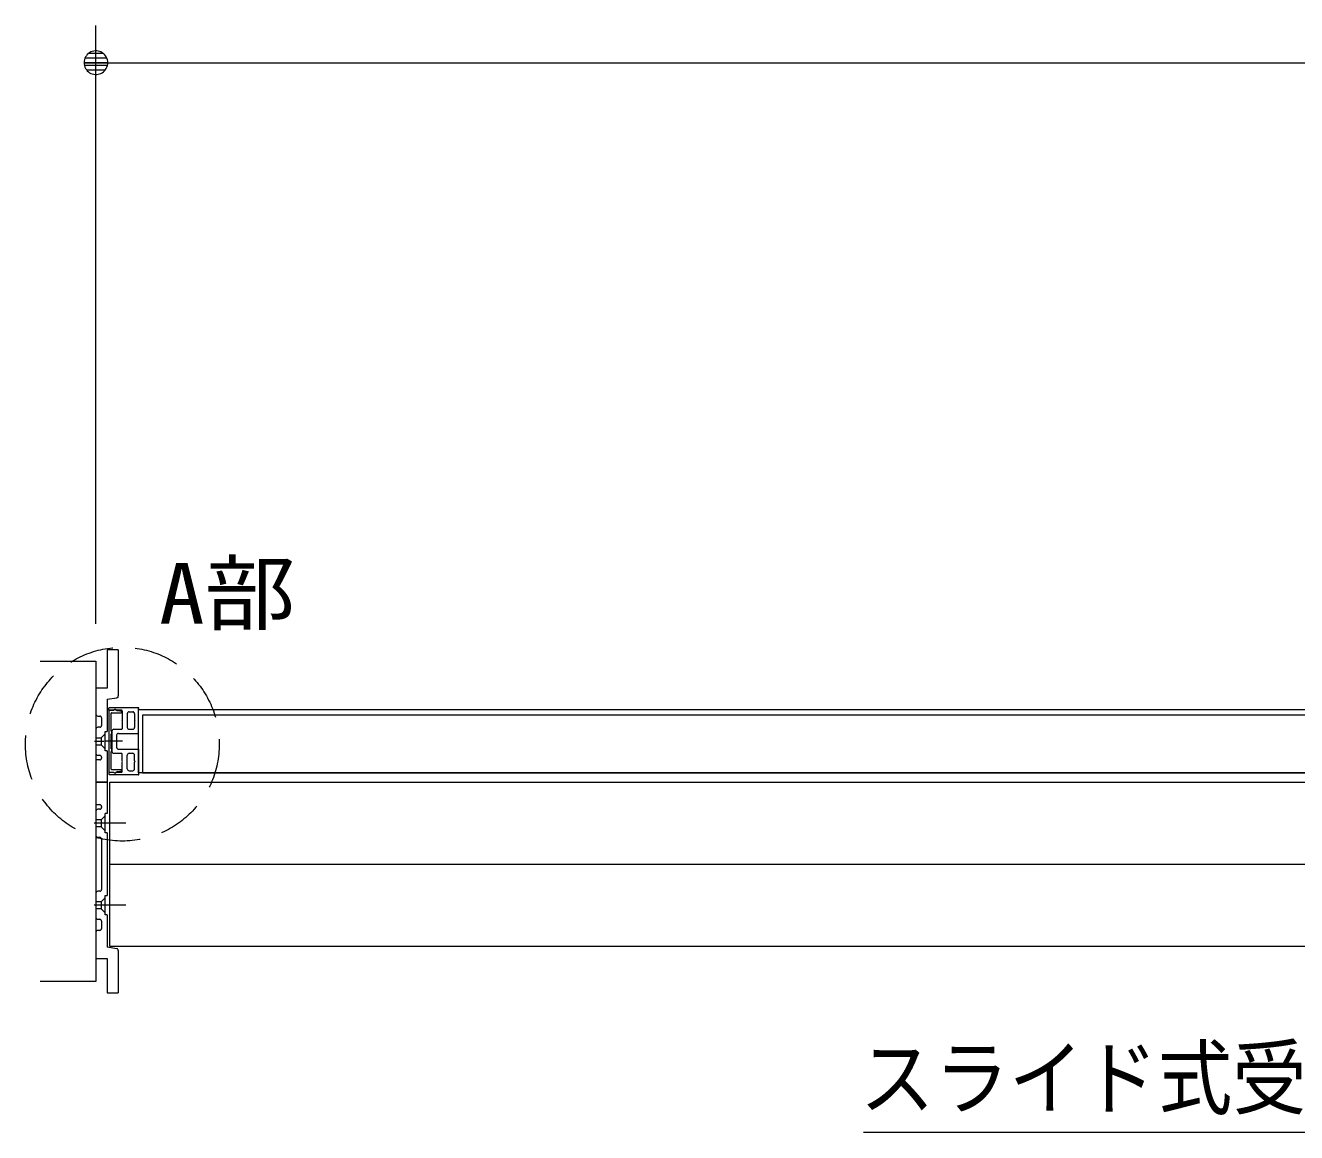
# Model space of a CAD drawing. Units: millimetres, scale not verified. Extents: x -6062 to 6062, y -3045 to 3045.
# Drawn here: x -4832 to -4150, y 1156 to 1750 of the extents above; entities that cross this region are included whole.
import ezdxf
from ezdxf.enums import TextEntityAlignment as Align

# ---------------------------------------------------------------- set-up
doc = ezdxf.new("R2010")
doc.units = ezdxf.units.MM
doc.header["$LTSCALE"] = 20
for name, pattern in [('CHAIN1', [8, 5, -1, 1, -1]), ('DASHED1', [1.8, 1.2, -0.6]), ('DOUBLE_CHAIN1', [8.8, 5, -1, 0.6, -0.6, 0.6, -1])]:
    doc.linetypes.add(name, pattern=pattern)
for name, color, linetype, lineweight in [('0-0_2寸法-1', 7, 'Continuous', 9), ('0-1_0', 7, 'Continuous', 9), ('0-3_2寸法-3', 7, 'Continuous', 9), ('0-5_3一般', 7, 'Continuous', 9)]:
    doc.layers.add(name, color=color, linetype=linetype, lineweight=lineweight)
doc.styles.add('ＭＳ ゴシック', font='')
doc.styles.get('ＭＳ ゴシック').set_extended_font_data('MS Gothic')

# ---------------------------------------------------------------- blocks, each defined once
blk = doc.blocks.new('_Dot')
at = {"layer": '0-1_0'}
for p, q in [((-10, 0), (-20, 0)), ((9.78, 2), (-9.78, 2)), ((7.99, 6), (-7.99, 6)), ((9.16, -3.98), (-9.16, -3.98)), ((6, -7.98), (-6, -7.98))]:
    blk.add_line(p, q, dxfattribs=at)
for points in [[(10, 0), (9.92, 1.25), (9.69, 2.49), (9.3, 3.68), (8.76, 4.82), (8.09, 5.88), (7.29, 6.85), (6.37, 7.71), (5.36, 8.44), (4.26, 9.05), (3.09, 9.51), (1.87, 9.82), (0.63, 9.98), (-0.63, 9.98), (-1.87, 9.82), (-3.09, 9.51), (-4.26, 9.05), (-5.36, 8.44), (-6.37, 7.71), (-7.29, 6.85), (-8.09, 5.88), (-8.76, 4.82), (-9.3, 3.68), (-9.69, 2.49), (-9.92, 1.25), (-10, 0), (0, 0)], [(-10, 0), (-9.92, -1.25), (-9.69, -2.49), (-9.3, -3.68), (-8.76, -4.82), (-8.09, -5.88), (-7.29, -6.85), (-6.37, -7.71), (-5.36, -8.44), (-4.26, -9.05), (-3.09, -9.51), (-1.87, -9.82), (-0.63, -9.98), (0.63, -9.98), (1.87, -9.82), (3.09, -9.51), (4.26, -9.05), (5.36, -8.44), (6.37, -7.71), (7.29, -6.85), (8.09, -5.88), (8.76, -4.82), (9.3, -3.68), (9.69, -2.49), (9.92, -1.25), (10, 0), (0, 0)]]:
    blk.add_lwpolyline(points, close=True, dxfattribs=at)
blk = doc.blocks.new('グループ-4')
at = {"layer": '0-5_3一般'}
for p, q in [((-60000, 27646.9), (-60000, 26986.9)), ((-59950, 27646.9), (-60000, 27646.9)), ((-59684, 27676.9), (-59994, 27676.9)), ((-59976, 27426.9), (-59976, 27616.9)), ((-59970, 27622.9), (-59868, 27622.9)), ((-59913.1, 27642.9), (-59935, 27655.5)), ((-59866, 27650.9), (-59923.4, 27650.9)), ((-59904, 27642.9), (-59913.1, 27642.9)), ((-59866.8, 27635.8), (-59900.1, 27642.5)), ((-59862, 27628.9), (-59862, 27630)), ((-59860, 27644.9), (-59860, 27539.9)), ((-59804, 27612.9), (-59804, 27465.9)), ((-59784, 27632.9), (-59746, 27632.9)), ((-59726, 27612.9), (-59726, 27539.9)), ((-59682, 27400.9), (-59682, 27668.9)), ((-59682, 27656.9), (-36318, 27656.9)), ((-59682, 26976.9), (-59682, 27656.9)), ((-59680, 27672.3), (-59680, 27672.9)), ((-59640, 27596.9), (-59640, 26976.9)), ((-36340, 27596.9), (-59640, 27596.9)), ((-59970, 27426.9), (-59976, 27426.9)), ((-59970, 27396.9), (-59970, 27426.9)), ((-59968, 27425.9), (-59968, 27207.9)), ((-59948, 27445.9), (-59866, 27445.9)), ((-59854, 27533.9), (-59860, 27539.9)), ((-59860, 27527.9), (-59854, 27533.9)), ((-59860, 27527.9), (-59860, 27451.9)), ((-59784, 27445.9), (-59746, 27445.9)), ((-59720, 27533.9), (-59726, 27539.9)), ((-59726, 27527.9), (-59720, 27533.9)), ((-59726, 27527.9), (-59726, 27465.9)), ((-59920.4, 27316.9), (-60040.4, 27316.9)), ((-59854, 27316.9), (-60009.5, 27316.9)), ((-59976, 27236.9), (-59976, 27396.9)), ((-59976, 27396.9), (-59970, 27396.9)), ((-59918, 27381.9), (-59918, 27251.9)), ((-59898, 27401.9), (-59692, 27401.9)), ((-59692, 27401.9), (-59692, 27400.9)), ((-59688, 27396.9), (-59686, 27396.9)), ((-59970, 27236.9), (-59976, 27236.9)), ((-59976, 27016.9), (-59976, 27206.9)), ((-59976, 27206.9), (-59970, 27206.9)), ((-59970, 27206.9), (-59970, 27236.9)), ((-59948, 27187.9), (-59866, 27187.9)), ((-59860, 27105.9), (-59860, 27181.9)), ((-59804, 27020.9), (-59804, 27167.9)), ((-59784, 27187.9), (-59746, 27187.9)), ((-59726, 27105.9), (-59726, 27167.9)), ((-59688, 27236.9), (-59686, 27236.9)), ((-59682, 27232.9), (-59682, 26964.9)), ((-59868, 27010.9), (-59970, 27010.9)), ((-59854, 27099.9), (-59860, 27105.9)), ((-59720, 27099.9), (-59726, 27105.9)), ((-59726, 27093.9), (-59720, 27099.9)), ((-59726, 27020.9), (-59726, 27093.9)), ((-60000, 26986.9), (-59950, 26986.9)), ((-60000, 26982.9), (-60000, 26962.9)), ((-59951, 26982.9), (-60000, 26982.9)), ((-59684, 26956.9), (-59994, 26956.9)), ((-59990, 26876.9), (11350, 26876.9)), ((-59990, 25996.9), (-59990, 26876.9)), ((-59935, 26978.2), (-59913.1, 26990.9)), ((-59866, 26982.9), (-59923.4, 26982.9)), ((-59913.1, 26990.9), (-59904, 26990.9)), ((-59900.1, 26991.3), (-59866.8, 26997.9)), ((-59862, 27003.8), (-59862, 27004.9)), ((-59784, 27000.9), (-59746, 27000.9)), ((-36318, 26976.9), (-59682, 26976.9)), ((-59680, 26961.4), (-59680, 26960.9)), ((-59640, 26976.9), (-36340, 26976.9)), ((-59817.8, 26436.9), (-60157.8, 26436.9)), ((-59990, 25996.9), (11350, 25996.9)), ((-59817.8, 25556.9), (-60157.8, 25556.9)), ((-59990, 25116.9), (11350, 25116.9))]:
    blk.add_line(p, q, dxfattribs=at)
for points in [[(-59951, 27650.9), (-60000, 27650.9), (-60000, 27670.9)], [(-59898, 27231.9), (-59692, 27231.9), (-59692, 27232.9)], [(-59860, 26988.9), (-59860, 27093.9), (-59854, 27099.9)], [(-59990, 25116.9), (-59990, 25996.9), (11350, 25996.9), (11350, 25116.9)]]:
    blk.add_lwpolyline(points, dxfattribs=at)
for centre, radius, start, end in [((-59994, 27670.9), 6, 90, 180), ((-59970, 27616.9), 6, 90, 180), ((-59951, 27654.9), 4, 270, 326.25101), ((-59940, 27646.9), 10, 60, 180), ((-59936, 27644.9), 14, 25.37693, 146.25101), ((-59904, 27622.9), 20, 78.69007, 90), ((-59868, 27628.9), 6, 270, 0), ((-59868, 27630), 6, 0, 78.69007), ((-59866, 27644.9), 6, 0, 90), ((-59784, 27612.9), 20, 90, 180), ((-59746, 27612.9), 20, 0, 90), ((-59684, 27672.9), 4, 0, 90), ((-59684, 27672.3), 4, 300, 0), ((-59948, 27425.9), 20, 90, 180), ((-59866, 27451.9), 6, 270, 0), ((-59784, 27465.9), 20, 180, 270), ((-59746, 27465.9), 20, 270, 0), ((-59898, 27381.9), 20, 90, 180), ((-59688, 27400.9), 4, 180, 270), ((-59686, 27400.9), 4, 270, 0), ((-59948, 27207.9), 20, 180, 270), ((-59898, 27251.9), 20, 180, 270), ((-59866, 27181.9), 6, 0, 90), ((-59784, 27167.9), 20, 90, 180), ((-59746, 27167.9), 20, 0, 90), ((-59688, 27232.9), 4, 90, 180), ((-59686, 27232.9), 4, 0, 90), ((-59970, 27016.9), 6, 180, 270), ((-59868, 27004.9), 6, 0, 90), ((-59784, 27020.9), 20, 180, 270), ((-59746, 27020.9), 20, 270, 0), ((-59994, 26962.9), 6, 180, 270), ((-59951, 26978.9), 4, 33.74899, 90), ((-59940, 26986.9), 10, 180, 300), ((-59936, 26988.9), 14, 213.74899, 334.62307), ((-59904, 27010.9), 20, 270, 281.30993), ((-59868, 27003.8), 6, 281.30993, 0), ((-59866, 26988.9), 6, 270, 0), ((-59684, 26960.9), 4, 270, 0), ((-59684, 26961.4), 4, 0, 60)]:
    blk.add_arc(centre, radius, start, end, dxfattribs=at)
blk = doc.blocks.new('グループ-5')
at = {"layer": '0-5_3一般'}
blk.add_blockref('グループ-4', (0, 0), dxfattribs=at)
blk = doc.blocks.new('グループ-24')
at = {"layer": '0-5_3一般'}
for p, q in [((-59900, 28296.9), (-59900, 27803.8)), ((-60020, 27886.9), (-60140, 27886.9)), ((-60140, 27886.9), (-60140, 27606.9)), ((-60020, 27766.9), (-59916.7, 27784.1)), ((-60020, 27766.9), (-60020, 27420.9)), ((-60120, 27586.9), (-60100, 27586.9)), ((-60080, 27566.9), (-60080, 27486.9)), ((-60140, 27446.9), (-60140, 27186.9)), ((-60100, 27466.9), (-60120, 27466.9)), ((-60042, 27420.9), (-60020, 27420.9)), ((-60042, 27322.9), (-60042, 27420.9)), ((-60042, 27322.9), (-60048, 27316.9)), ((-60042, 27310.9), (-60048, 27316.9)), ((-60042, 27212.9), (-60042, 27310.9)), ((-60120, 27166.9), (-60100, 27166.9)), ((-60080, 27146.9), (-60080, 27136.9)), ((-60020, 27212.9), (-60042, 27212.9)), ((-60020, 27212.9), (-60020, 26876.9)), ((-60140, 27116.9), (-60140, 26876.9)), ((-60100, 27116.9), (-60140, 27116.9)), ((-60020, 26876.9), (-60140, 26876.9)), ((-60140, 26876.9), (-60020, 26876.9)), ((-60140, 26876.9), (-60140, 26636.9)), ((-60020, 26876.9), (-60020, 26540.9)), ((-60140, 26636.9), (-60100, 26636.9)), ((-60080, 26616.9), (-60080, 26606.9)), ((-60140, 26566.9), (-60140, 26306.9)), ((-60100, 26586.9), (-60120, 26586.9)), ((-60042, 26442.9), (-60042, 26540.9)), ((-60020, 26540.9), (-60042, 26540.9)), ((-60048, 26436.9), (-60042, 26442.9)), ((-60048, 26436.9), (-60042, 26430.9)), ((-60042, 26332.9), (-60042, 26430.9)), ((-60020, 26332.9), (-60042, 26332.9)), ((-60020, 26332.9), (-60020, 25660.9)), ((-60120, 26286.9), (-60100, 26286.9)), ((-60080, 26266.9), (-60080, 25726.9)), ((-60140, 25686.9), (-60140, 25426.9)), ((-60100, 25706.9), (-60120, 25706.9)), ((-60042, 25562.9), (-60042, 25660.9)), ((-60042, 25660.9), (-60020, 25660.9)), ((-60048, 25556.9), (-60042, 25562.9)), ((-60048, 25556.9), (-60042, 25550.9)), ((-60042, 25452.9), (-60042, 25550.9)), ((-60120, 25406.9), (-60100, 25406.9)), ((-60080, 25386.9), (-60080, 25306.9)), ((-60020, 25452.9), (-60042, 25452.9)), ((-60020, 25452.9), (-60020, 25106.9)), ((-60140, 25266.9), (-60140, 24986.9)), ((-60100, 25286.9), (-60120, 25286.9)), ((-59916.7, 25089.7), (-60020, 25106.9)), ((-60140, 24986.9), (-60020, 24986.9)), ((-59900, 25069.9), (-59900, 24616.9))]:
    blk.add_line(p, q, dxfattribs=at)
at = {"layer": '0-5_3一般', "linetype": 'DOUBLE_CHAIN1'}
for p, q in [((-59900, 27786.9), (-59916.7, 27784.1)), ((-59900, 27786.9), (-59900, 27803.8)), ((-60140, 27354.9), (-60084, 27354.9)), ((-60084, 27354.9), (-60042, 27396.9)), ((-60084, 27354.9), (-60084, 27278.9)), ((-60140, 27278.9), (-60084, 27278.9)), ((-60084, 27278.9), (-60042, 27236.9)), ((-60042, 26356.9), (-60084, 26398.9)), ((-60084, 25594.9), (-60140, 25594.9)), ((-60084, 25518.9), (-60140, 25518.9)), ((-60042, 25636.9), (-60084, 25594.9)), ((-60084, 25594.9), (-60084, 25518.9)), ((-60042, 25476.9), (-60084, 25518.9))]:
    blk.add_line(p, q, dxfattribs=at)
at = {"layer": '0-5_3一般', "linetype": 'CHAIN1'}
for p, q in [((-60155.6, 27316.9), (-60033.6, 27316.9)), ((-60023.3, 26436.9), (-60152.5, 26436.9)), ((-60023.3, 25556.9), (-60152.5, 25556.9))]:
    blk.add_line(p, q, dxfattribs=at)
at = {"layer": '0-5_3一般'}
for points in [[(-59900, 28296.9), (-60020, 28296.9), (-60020, 27886.9)], [(-60020, 24986.9), (-60020, 24616.9), (-59900, 24616.9)]]:
    blk.add_lwpolyline(points, dxfattribs=at)
at = {"layer": '0-5_3一般', "linetype": 'DOUBLE_CHAIN1'}
for points in [[(-60042, 26516.9), (-60084, 26474.9), (-60140, 26474.9)], [(-60084, 26474.9), (-60084, 26398.9), (-60140, 26398.9)]]:
    blk.add_lwpolyline(points, dxfattribs=at)
at = {"layer": '0-5_3一般'}
for centre, start, end in [((-59920, 27803.8), 279.46232, 319.73116), ((-59920, 27803.8), 319.73116, 0), ((-60120, 27606.9), 180, 225), ((-60120, 27606.9), 225, 270), ((-60100, 27566.9), 45, 90), ((-60100, 27566.9), 0, 45), ((-60120, 27446.9), 135, 180), ((-60120, 27446.9), 90, 135), ((-60100, 27486.9), 270, 315), ((-60100, 27486.9), 315, 0), ((-60120, 27186.9), 180, 225), ((-60120, 27186.9), 225, 270), ((-60100, 27146.9), 45, 90), ((-60100, 27146.9), 0, 45), ((-60100, 27136.9), 270, 315), ((-60100, 27136.9), 315, 0), ((-60100, 26616.9), 45, 90), ((-60100, 26616.9), 0, 45), ((-60100, 26606.9), 315, 0), ((-60120, 26566.9), 135, 180), ((-60120, 26566.9), 90, 135), ((-60100, 26606.9), 270, 315), ((-60120, 26306.9), 180, 225), ((-60120, 26306.9), 225, 270), ((-60100, 26266.9), 45, 90), ((-60100, 26266.9), 0, 45), ((-60120, 25686.9), 135, 180), ((-60120, 25686.9), 90, 135), ((-60100, 25726.9), 270, 315), ((-60100, 25726.9), 315, 0), ((-60120, 25426.9), 180, 225), ((-60120, 25426.9), 225, 270), ((-60100, 25386.9), 45, 90), ((-60100, 25386.9), 0, 45), ((-60120, 25266.9), 135, 180), ((-60120, 25266.9), 90, 135), ((-60100, 25306.9), 270, 315), ((-60100, 25306.9), 315, 0), ((-59920, 25069.9), 40.26884, 80.53768), ((-59920, 25069.9), 0, 40.26884)]:
    blk.add_arc(centre, 20, start, end, dxfattribs=at)
blk = doc.blocks.new('グループ-25')
at = {"layer": '0-5_3一般'}
blk.add_lwpolyline([(-60740, 28176.9), (-60140, 28176.9), (-60140, 24736.9), (-60740, 24736.9)], dxfattribs=at)
blk.add_blockref('グループ-24', (0, 0), dxfattribs=at)

msp = doc.modelspace()

# ---------------------------------------------------------------- linework, layer by layer
at = {"layer": '0-0_2寸法-1'}
for p, q in [((-4794.5, 1428.84), (-4794.5, 1750)), ((-4781.79, 1730), (-1225.21, 1730))]:
    msp.add_line(p, q, dxfattribs=at)
at = {"layer": '0-3_2寸法-3'}
msp.add_lwpolyline([(-3882.5, 1321.84), (-3978.34, 1155.84), (-4382.71, 1155.84)], dxfattribs=at)
at = {"layer": '0-5_3一般', "linetype": 'DASHED1'}
msp.add_circle((-4780.34, 1364.28), 52, dxfattribs=at)

# ---------------------------------------------------------------- block references
at = {"layer": '0-0_2寸法-1', "xscale": 0.6356201, "yscale": 0.6356201, "rotation": 180}
msp.add_blockref('_Dot', (-4794.5, 1730), dxfattribs=at)
at = {"layer": '0-5_3一般', "xscale": 0.05, "yscale": 0.05}
for name in ['グループ-25', 'グループ-5']:
    msp.add_blockref(name, (-1787.5, 0), dxfattribs=at)

# ---------------------------------------------------------------- texts
at = {"layer": '0-3_2寸法-3', "style": 'ＭＳ ゴシック'}
for s, width, p in [('A部', 1.1, (-4760.61, 1419.27)), ('スライド式受け金具', 0.9, (-4384.64, 1159.19))]:
    msp.add_text(s, height=32.55, dxfattribs=dict(at, width=width)).set_placement(p, align=Align.BOTTOM_LEFT)

doc.saveas('drawing.dxf')
